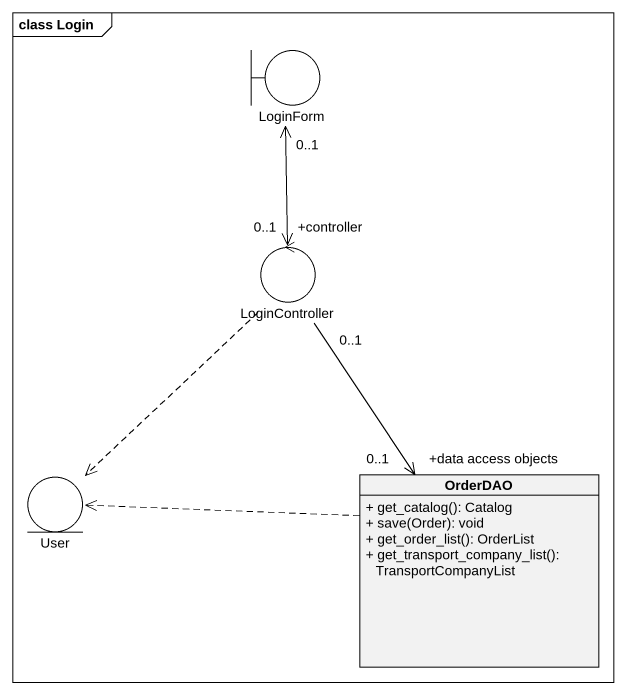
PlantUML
@startuml
mainframe class Login
allowmixing
hide circle
hide empty members
skinparam classAttributeIconSize 0
boundary LoginForm
control LoginController
entity User
class OrderDAO {
  + get_catalog(): Catalog
  + save(Order): void
  + get_order_list(): OrderList
  + get_transport_company_list(): TransportCompanyList
}
LoginForm "0..1" <--> "+controller\n0..1" LoginController
LoginController ..> User
LoginController "0..1" --> "+data access objects\n0..1" OrderDAO
OrderDAO .left.> User
@enduml
